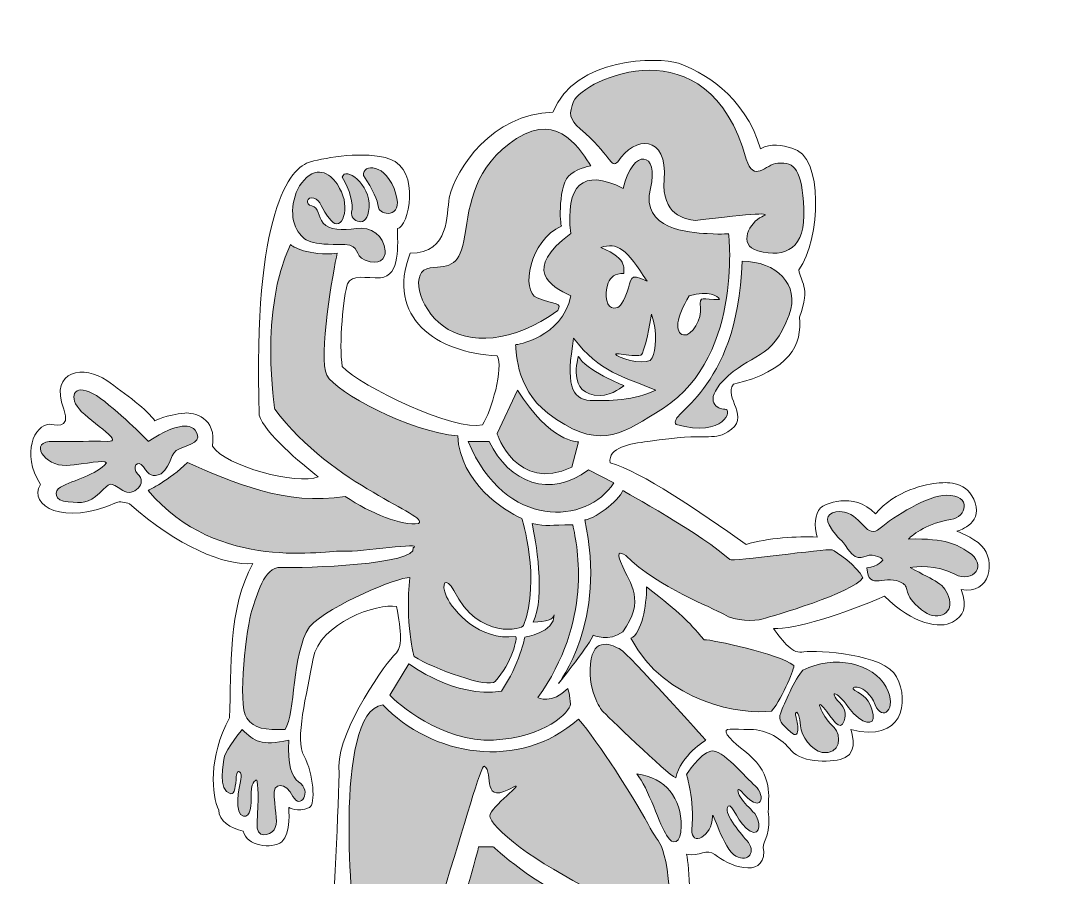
# Model space of a CAD drawing. Header units: inches. Extents: x 0.54 to 5.6, y -7.95 to -0.42.
# Drawn here: x 0.538 to 2.386, y -6.965 to -5.443 of the extents above; entities that cross this region are included whole.
import ezdxf

# ---------------------------------------------------------------- set-up
doc = ezdxf.new("R2010")
doc.units = ezdxf.units.IN
doc.header["$MEASUREMENT"] = 0
doc.layers.add('black widow', color=7, linetype='Continuous')

# ---------------------------------------------------------------- blocks, each defined once
blk = doc.blocks.new('block 7')
at = {"layer": 'black widow', "true_color": 0xffffff}
h = blk.add_hatch(color=7, dxfattribs=at)
h.dxf.hatch_style = 2
edge = h.paths.add_edge_path()
edge.add_spline(control_points=[(1.7963, -5.8211), (1.7963, -5.8211), (1.7893, -5.8228), (1.7581, -5.8211), (1.7268, -5.8194), (1.6395, -5.8136), (1.6574, -5.7406), (1.6734, -5.6756), (1.6264, -5.6669), (1.6088, -5.7406), (1.5359, -5.7042), (1.5064, -5.7354), (1.5156, -5.8211), (1.43, -5.8847), (1.4786, -5.9143), (1.5156, -5.9316), (1.5012, -6.007), (1.4178, -6.0185), (1.4178, -6.0185), (1.4178, -6.0185), (1.4161, -6.0965), (1.4751, -6.1399), (1.5602, -6.2059), (1.6036, -6.1799), (1.6661, -6.1399), (1.8241, -6.0531), (1.7963, -5.8211), (1.7963, -5.8211)], knot_values=[0, 0, 0, 0, 1, 1, 1, 2, 2, 2, 3, 3, 3, 4, 4, 4, 5, 5, 5, 6, 6, 6, 7, 7, 7, 8, 8, 8, 9, 9, 9, 9], degree=3, periodic=1)
edge = h.paths.add_edge_path()
edge.add_spline(control_points=[(1.6591, -5.9644), (1.6713, -5.9964), (1.6664, -6.0283), (1.6607, -6.0419), (1.6546, -6.0567), (1.6101, -6.0456), (1.5975, -6.0375), (1.5848, -6.0277), (1.64, -6.0458), (1.6435, -6.0335), (1.6484, -6.0162), (1.6513, -6.0128), (1.6591, -5.9644)], knot_values=[0, 0, 0, 0, 1, 1, 1, 2, 2, 2, 3, 3, 3, 4, 4, 4, 4], degree=3, periodic=1)
edge = h.paths.add_edge_path()
edge.add_spline(control_points=[(1.6513, -5.9056), (1.6175, -5.8882), (1.6244, -5.9038), (1.6157, -5.9247), (1.6053, -5.9498), (1.6036, -5.9533), (1.5923, -5.9533), (1.581, -5.9533), (1.5735, -5.933), (1.5824, -5.9087), (1.5862, -5.8983), (1.5944, -5.8917), (1.6101, -5.8917), (1.6081, -5.8876), (1.6215, -5.867), (1.5689, -5.8457), (1.5984, -5.8361), (1.6149, -5.8474), (1.6513, -5.9056)], knot_values=[0, 0, 0, 0, 1, 1, 1, 2, 2, 2, 3, 3, 3, 4, 4, 4, 5, 5, 5, 6, 6, 6, 6], degree=3, periodic=1)
edge = h.paths.add_edge_path()
edge.add_spline(control_points=[(1.5503, -6.1174), (1.5161, -6.1158), (1.5071, -6.0865), (1.5209, -6.007), (1.5666, -6.0678), (1.6101, -6.0757), (1.6667, -6.0991), (1.6311, -6.1175), (1.581, -6.1188), (1.5503, -6.1174)], knot_values=[0, 0, 0, 0, 1, 1, 1, 2, 2, 2, 3, 3, 3, 3], degree=3, periodic=1)
edge = h.paths.add_edge_path()
edge.add_spline(control_points=[(1.7465, -5.9533), (1.7488, -5.9693), (1.7315, -6.0051), (1.7159, -6.0011), (1.7002, -5.997), (1.7026, -5.971), (1.7263, -5.9316), (1.7616, -5.9218), (1.7766, -5.931), (1.7801, -5.938), (1.7506, -5.9397), (1.743, -5.9281), (1.7465, -5.9533)], knot_values=[0, 0, 0, 0, 1, 1, 1, 2, 2, 2, 3, 3, 3, 4, 4, 4, 4], degree=3, periodic=1)
h = blk.add_hatch(color=7, dxfattribs=at)
h.dxf.hatch_style = 2
edge = h.paths.add_edge_path()
edge.add_spline(control_points=[(1.5294, -6.0393), (1.5294, -6.0393), (1.5072, -6.1087), (1.5679, -6.1087), (1.5898, -6.1087), (1.6101, -6.0913), (1.6101, -6.0913), (1.6101, -6.0913), (1.5408, -6.0629), (1.5294, -6.0393)], knot_values=[0, 0, 0, 0, 1, 1, 1, 2, 2, 2, 3, 3, 3, 3], degree=3, periodic=1)
at = {"layer": 'black widow', "lineweight": 0}
for points, knots in [([(1.7963, -5.8211), (1.7963, -5.8211), (1.7893, -5.8228), (1.7581, -5.8211), (1.7268, -5.8194), (1.6395, -5.8136), (1.6574, -5.7406), (1.6734, -5.6756), (1.6264, -5.6669), (1.6088, -5.7406), (1.5359, -5.7042), (1.5064, -5.7354), (1.5156, -5.8211), (1.43, -5.8847), (1.4786, -5.9143), (1.5156, -5.9316), (1.5012, -6.007), (1.4178, -6.0185), (1.4178, -6.0185), (1.4178, -6.0185), (1.4161, -6.0965), (1.4751, -6.1399), (1.5602, -6.2059), (1.6036, -6.1799), (1.6661, -6.1399), (1.8241, -6.0531), (1.7963, -5.8211), (1.7963, -5.8211)], [0, 0, 0, 0, 1, 1, 1, 2, 2, 2, 3, 3, 3, 4, 4, 4, 5, 5, 5, 6, 6, 6, 7, 7, 7, 8, 8, 8, 9, 9, 9, 9]), ([(1.6513, -5.9056), (1.6175, -5.8882), (1.6244, -5.9038), (1.6157, -5.9247), (1.6053, -5.9498), (1.6036, -5.9533), (1.5923, -5.9533), (1.581, -5.9533), (1.5735, -5.933), (1.5824, -5.9087), (1.5862, -5.8983), (1.5944, -5.8917), (1.6101, -5.8917), (1.6081, -5.8876), (1.6215, -5.867), (1.5689, -5.8457), (1.5984, -5.8361), (1.6149, -5.8474), (1.6513, -5.9056)], [0, 0, 0, 0, 1, 1, 1, 2, 2, 2, 3, 3, 3, 4, 4, 4, 5, 5, 5, 6, 6, 6, 6]), ([(1.7465, -5.9533), (1.7488, -5.9693), (1.7315, -6.0051), (1.7159, -6.0011), (1.7002, -5.997), (1.7026, -5.971), (1.7263, -5.9316), (1.7616, -5.9218), (1.7766, -5.931), (1.7801, -5.938), (1.7506, -5.9397), (1.743, -5.9281), (1.7465, -5.9533)], [0, 0, 0, 0, 1, 1, 1, 2, 2, 2, 3, 3, 3, 4, 4, 4, 4]), ([(1.6591, -5.9644), (1.6713, -5.9964), (1.6664, -6.0283), (1.6607, -6.0419), (1.6546, -6.0567), (1.6101, -6.0456), (1.5975, -6.0375), (1.5848, -6.0277), (1.64, -6.0458), (1.6435, -6.0335), (1.6484, -6.0162), (1.6513, -6.0128), (1.6591, -5.9644)], [0, 0, 0, 0, 1, 1, 1, 2, 2, 2, 3, 3, 3, 4, 4, 4, 4]), ([(1.5503, -6.1174), (1.5161, -6.1158), (1.5071, -6.0865), (1.5209, -6.007), (1.5666, -6.0678), (1.6101, -6.0757), (1.6667, -6.0991), (1.6311, -6.1175), (1.581, -6.1188), (1.5503, -6.1174)], [0, 0, 0, 0, 1, 1, 1, 2, 2, 2, 3, 3, 3, 3]), ([(1.5294, -6.0393), (1.5294, -6.0393), (1.5072, -6.1087), (1.5679, -6.1087), (1.5898, -6.1087), (1.6101, -6.0913), (1.6101, -6.0913), (1.6101, -6.0913), (1.5408, -6.0629), (1.5294, -6.0393)], [0, 0, 0, 0, 1, 1, 1, 2, 2, 2, 3, 3, 3, 3])]:
    blk.add_open_spline(points, degree=3, knots=knots, dxfattribs=at)
blk = doc.blocks.new('block 6')
at = {"layer": 'black widow', "true_color": 0xffffff}
h = blk.add_hatch(color=7, dxfattribs=at)
h.dxf.hatch_style = 2
edge = h.paths.add_edge_path()
edge.add_spline(control_points=[(1.5209, -5.5861), (1.5372, -5.5477), (1.7598, -5.4428), (1.8275, -5.6886), (1.8414, -5.732), (1.8619, -5.6977), (1.8836, -5.6959), (1.9143, -5.6934), (1.9265, -5.7077), (1.93, -5.7771), (1.9334, -5.8465), (1.8987, -5.8656), (1.8484, -5.8518), (1.8113, -5.8415), (1.8345, -5.7999), (1.8553, -5.7912), (1.8761, -5.7826), (1.8431, -5.7852), (1.7366, -5.7976), (1.719, -5.7958), (1.6765, -5.7875), (1.6817, -5.725), (1.6883, -5.6454), (1.6292, -5.6463), (1.5994, -5.6934), (1.5873, -5.7073), (1.5862, -5.6799), (1.5324, -5.6347), (1.5132, -5.6187), (1.512, -5.607), (1.5209, -5.5861)], knot_values=[0, 0, 0, 0, 1, 1, 1, 2, 2, 2, 3, 3, 3, 4, 4, 4, 5, 5, 5, 6, 6, 6, 7, 7, 7, 8, 8, 8, 9, 9, 9, 10, 10, 10, 10], degree=3, periodic=1)
h = blk.add_hatch(color=7, dxfattribs=at)
h.dxf.hatch_style = 2
edge = h.paths.add_edge_path()
edge.add_spline(control_points=[(1.2893, -5.9854), (1.2442, -5.9524), (1.2295, -5.8856), (1.2659, -5.8821), (1.3024, -5.8787), (1.3189, -5.8795), (1.3275, -5.824), (1.3362, -5.7684), (1.3432, -5.7024), (1.4196, -5.6521), (1.4959, -5.6018), (1.5359, -5.6781), (1.5515, -5.7007), (1.5515, -5.7007), (1.5328, -5.703), (1.5156, -5.7152), (1.4927, -5.7314), (1.4961, -5.8079), (1.4996, -5.8071), (1.4421, -5.8344), (1.4265, -5.9229), (1.456, -5.9351), (1.4882, -5.9483), (1.5012, -5.9429), (1.4925, -5.9577), (1.4126, -6.0167), (1.3345, -6.0184), (1.2893, -5.9854)], knot_values=[0, 0, 0, 0, 1, 1, 1, 2, 2, 2, 3, 3, 3, 4, 4, 4, 5, 5, 5, 6, 6, 6, 7, 7, 7, 8, 8, 8, 9, 9, 9, 9], degree=3, periodic=1)
h = blk.add_hatch(color=7, dxfattribs=at)
h.dxf.hatch_style = 2
edge = h.paths.add_edge_path()
edge.add_spline(control_points=[(1.0463, -5.7215), (1.0723, -5.699), (1.0942, -5.7198), (1.105, -5.7406), (1.1253, -5.7745), (1.1088, -5.8205), (1.0897, -5.7979), (1.0706, -5.7754), (1.0723, -5.7615), (1.0593, -5.758), (1.0463, -5.7545), (1.0428, -5.7693), (1.0558, -5.7719), (1.0689, -5.7745), (1.0654, -5.7901), (1.0758, -5.8023), (1.0862, -5.8144), (1.1097, -5.8162), (1.1348, -5.8118), (1.16, -5.8075), (1.1843, -5.8246), (1.186, -5.8518), (1.187, -5.8665), (1.1748, -5.8781), (1.1505, -5.8682), (1.1287, -5.8594), (1.1435, -5.8424), (1.114, -5.8405), (1.0524, -5.8405), (1.0428, -5.8367), (1.0289, -5.8136), (1.015, -5.7904), (1.0203, -5.7441), (1.0463, -5.7215)], knot_values=[0, 0, 0, 0, 1, 1, 1, 2, 2, 2, 3, 3, 3, 4, 4, 4, 5, 5, 5, 6, 6, 6, 7, 7, 7, 8, 8, 8, 9, 9, 9, 10, 10, 10, 11, 11, 11, 11], degree=3, periodic=1)
h = blk.add_hatch(color=7, dxfattribs=at)
h.dxf.hatch_style = 2
edge = h.paths.add_edge_path()
edge.add_spline(control_points=[(1.1574, -5.7745), (1.1548, -5.8162), (1.1227, -5.7971), (1.1262, -5.7832), (1.1296, -5.7693), (1.1235, -5.7424), (1.1097, -5.7207), (1.1144, -5.7007), (1.16, -5.7328), (1.1574, -5.7745)], knot_values=[0, 0, 0, 0, 1, 1, 1, 2, 2, 2, 3, 3, 3, 3], degree=3, periodic=1)
h = blk.add_hatch(color=7, dxfattribs=at)
h.dxf.hatch_style = 2
edge = h.paths.add_edge_path()
edge.add_spline(control_points=[(1.2051, -5.7511), (1.2181, -5.7953), (1.1757, -5.7887), (1.1738, -5.7745), (1.172, -5.7603), (1.1652, -5.7444), (1.1474, -5.7177), (1.1444, -5.6974), (1.1881, -5.6933), (1.2051, -5.7511)], knot_values=[0, 0, 0, 0, 1, 1, 1, 2, 2, 2, 3, 3, 3, 3], degree=3, periodic=1)
h = blk.add_hatch(color=7, dxfattribs=at)
h.dxf.hatch_style = 2
edge = h.paths.add_edge_path()
edge.add_spline(control_points=[(1.0512, -6.5196), (1.0197, -6.5705), (1.0266, -6.6724), (1.0081, -6.7024), (0.9722, -6.7024), (0.9538, -6.702), (0.9398, -6.6819), (0.9229, -6.6579), (0.9398, -6.5161), (0.9491, -6.4906), (0.9583, -6.4652), (0.9689, -6.4129), (1.0012, -6.4143), (1.0411, -6.416), (1.2454, -6.409), (1.2355, -6.3795), (1.2564, -6.368), (1.1424, -6.3876), (1.1123, -6.3853), (1.0822, -6.383), (0.8877, -6.4246), (0.765, -6.2777), (0.765, -6.2765), (0.8021, -6.2603), (0.8345, -6.2279), (0.9147, -6.2626), (1.0093, -6.3055), (1.1146, -6.2881), (1.1613, -6.3192), (1.2153, -6.3403), (1.2454, -6.3362), (1.2662, -6.3205), (1.0938, -6.2719), (0.9896, -6.133), (0.9896, -6.133), (0.9618, -5.9578), (1.0174, -5.8405), (1.0197, -5.8437), (1.0498, -5.8614), (1.1007, -5.856), (1.0938, -5.8853), (1.066, -6.0427), (1.0822, -6.0728), (1.0984, -6.1029), (1.2297, -6.1738), (1.3148, -6.1803), (1.3194, -6.2642), (1.3966, -6.313), (1.4288, -6.3274), (1.4288, -6.3257), (1.463, -6.4363), (1.4317, -6.5173), (1.4317, -6.5242), (1.3519, -6.5445), (1.3079, -6.4553), (1.2946, -6.4299), (1.2836, -6.4409), (1.2951, -6.4663), (1.3067, -6.4918), (1.3536, -6.5456), (1.4172, -6.5369), (1.4227, -6.538), (1.4107, -6.5847), (1.3814, -6.6168), (1.3692, -6.6301), (1.2723, -6.5942), (1.2373, -6.5728), (1.2384, -6.5775), (1.2201, -6.5093), (1.23, -6.4322), (1.2078, -6.4317), (1.0896, -6.4802), (1.0512, -6.5196)], knot_values=[0, 0, 0, 0, 1, 1, 1, 2, 2, 2, 3, 3, 3, 4, 4, 4, 5, 5, 5, 6, 6, 6, 7, 7, 7, 8, 8, 8, 9, 9, 9, 10, 10, 10, 11, 11, 11, 12, 12, 12, 13, 13, 13, 14, 14, 14, 15, 15, 15, 16, 16, 16, 17, 17, 17, 18, 18, 18, 19, 19, 19, 20, 20, 20, 21, 21, 21, 22, 22, 22, 23, 23, 23, 24, 24, 24, 24], degree=3, periodic=1)
h = blk.add_hatch(color=7, dxfattribs=at)
h.dxf.hatch_style = 2
edge = h.paths.add_edge_path()
edge.add_spline(control_points=[(1.9039, -5.9652), (1.8738, -6.0485), (1.8352, -6.0322), (1.787, -6.0821), (1.7509, -6.1195), (1.7773, -6.1339), (1.7893, -6.133), (1.8051, -6.1318), (1.7888, -6.1847), (1.7032, -6.1604), (1.6858, -6.1384), (1.8113, -6.1076), (1.8206, -5.8703), (1.8808, -5.8703), (1.9235, -5.9111), (1.9039, -5.9652)], knot_values=[0, 0, 0, 0, 1, 1, 1, 2, 2, 2, 3, 3, 3, 4, 4, 4, 5, 5, 5, 5], degree=3, periodic=1)
h = blk.add_hatch(color=7, dxfattribs=at)
h.dxf.hatch_style = 2
edge = h.paths.add_edge_path()
edge.add_spline(control_points=[(0.7564, -6.2354), (0.7459, -6.2198), (0.7348, -6.2384), (0.7459, -6.2479), (0.765, -6.2641), (0.7381, -6.2901), (0.7199, -6.2777), (0.6939, -6.2615), (0.6991, -6.2628), (0.6782, -6.2821), (0.6574, -6.3014), (0.6487, -6.2997), (0.6227, -6.2979), (0.5966, -6.2962), (0.5974, -6.2777), (0.6088, -6.2715), (0.6328, -6.2585), (0.673, -6.2502), (0.6904, -6.2285), (0.6852, -6.2224), (0.6574, -6.2303), (0.6192, -6.2329), (0.581, -6.2354), (0.5498, -6.1886), (0.5966, -6.1903), (0.6435, -6.192), (0.6574, -6.1886), (0.6921, -6.1903), (0.7268, -6.192), (0.6539, -6.1521), (0.6383, -6.1278), (0.6227, -6.1035), (0.64, -6.0844), (0.68, -6.1139), (0.7199, -6.1434), (0.765, -6.1903), (0.765, -6.1903), (0.8215, -6.153), (0.842, -6.1625), (0.848, -6.1703), (0.8631, -6.1903), (0.8394, -6.1956), (0.8206, -6.2033), (0.8015, -6.2111), (0.8093, -6.2302), (0.7876, -6.2479), (0.772, -6.2545), (0.7668, -6.2511), (0.7564, -6.2354)], knot_values=[0, 0, 0, 0, 1, 1, 1, 2, 2, 2, 3, 3, 3, 4, 4, 4, 5, 5, 5, 6, 6, 6, 7, 7, 7, 8, 8, 8, 9, 9, 9, 10, 10, 10, 11, 11, 11, 12, 12, 12, 13, 13, 13, 14, 14, 14, 15, 15, 15, 16, 16, 16, 16], degree=3, periodic=1)
h = blk.add_hatch(color=7, dxfattribs=at)
h.dxf.hatch_style = 2
edge = h.paths.add_edge_path()
edge.add_spline(control_points=[(1.4213, -6.0991), (1.4777, -6.192), (1.5293, -6.1912), (1.5293, -6.1912), (1.5293, -6.1912), (1.5178, -6.2363), (1.5178, -6.2363), (1.4189, -6.2823), (1.3848, -6.1764), (1.3848, -6.1764), (1.3848, -6.1764), (1.4213, -6.0991), (1.4213, -6.0991)], knot_values=[0, 0, 0, 0, 1, 1, 1, 2, 2, 2, 3, 3, 3, 4, 4, 4, 4], degree=3, periodic=1)
h = blk.add_hatch(color=7, dxfattribs=at)
h.dxf.hatch_style = 2
edge = h.paths.add_edge_path()
edge.add_spline(control_points=[(1.3709, -6.1903), (1.4057, -6.2641), (1.4795, -6.2927), (1.5472, -6.2406), (1.5472, -6.2406), (1.5923, -6.2641), (1.5923, -6.2641), (1.5452, -6.3379), (1.3987, -6.3491), (1.3336, -6.1903), (1.3336, -6.1903), (1.3709, -6.1903), (1.3709, -6.1903)], knot_values=[0, 0, 0, 0, 1, 1, 1, 2, 2, 2, 3, 3, 3, 4, 4, 4, 4], degree=3, periodic=1)
h = blk.add_hatch(color=7, dxfattribs=at)
h.dxf.hatch_style = 2
edge = h.paths.add_edge_path()
edge.add_spline(control_points=[(1.608, -6.2777), (1.6065, -6.2765), (1.7555, -6.3596), (1.7982, -6.4004), (1.8027, -6.4047), (1.9676, -6.3807), (1.9803, -6.383), (1.9861, -6.3853), (2.0255, -6.4119), (2.0347, -6.4328), (2.0174, -6.4594), (1.8738, -6.5011), (1.8576, -6.5057), (1.8414, -6.5103), (1.809, -6.5103), (1.7876, -6.4976), (1.7662, -6.4849), (1.6725, -6.4506), (1.6134, -6.3931), (1.6018, -6.3865), (1.5956, -6.3853), (1.608, -6.4131), (1.6204, -6.4409), (1.6493, -6.4744), (1.608, -6.5287), (1.5848, -6.5474), (1.5556, -6.5346), (1.5556, -6.5346), (1.5533, -6.5462), (1.4942, -6.6203), (1.4942, -6.6203), (1.4942, -6.6203), (1.581, -6.5103), (1.5405, -6.3298), (1.5532, -6.3309), (1.6026, -6.2962), (1.608, -6.2777)], knot_values=[0, 0, 0, 0, 1, 1, 1, 2, 2, 2, 3, 3, 3, 4, 4, 4, 5, 5, 5, 6, 6, 6, 7, 7, 7, 8, 8, 8, 9, 9, 9, 10, 10, 10, 11, 11, 11, 12, 12, 12, 12], degree=3, periodic=1)
h = blk.add_hatch(color=7, dxfattribs=at)
h.dxf.hatch_style = 2
edge = h.paths.add_edge_path()
edge.add_spline(control_points=[(2.0023, -6.316), (2.0351, -6.3233), (2.0411, -6.3656), (2.0654, -6.3448), (2.0897, -6.324), (2.1503, -6.2859), (2.1834, -6.2858), (2.2295, -6.2856), (2.2191, -6.3255), (2.1913, -6.3292), (2.1513, -6.3344), (2.1244, -6.3552), (2.1157, -6.3639), (2.1852, -6.3622), (2.2016, -6.3741), (2.2216, -6.3865), (2.2581, -6.409), (2.2312, -6.4438), (2.1982, -6.4264), (2.1652, -6.409), (2.1279, -6.4125), (2.1192, -6.4143), (2.1643, -6.4403), (2.1804, -6.4405), (2.1887, -6.4715), (2.1956, -6.4976), (2.1652, -6.5115), (2.1392, -6.4898), (2.1037, -6.4602), (2.1189, -6.4512), (2.1062, -6.4429), (2.0758, -6.4229), (2.0446, -6.4594), (2.042, -6.4151), (2.0628, -6.4127), (2.0706, -6.4009), (2.0706, -6.4009), (2.0706, -6.4009), (2.0671, -6.3943), (2.0515, -6.3926), (2.0359, -6.3908), (2.0286, -6.409), (2.0081, -6.3821), (1.9968, -6.3613), (1.9933, -6.3691), (1.9747, -6.3387), (1.966, -6.3245), (1.9783, -6.3107), (2.0023, -6.316)], knot_values=[0, 0, 0, 0, 1, 1, 1, 2, 2, 2, 3, 3, 3, 4, 4, 4, 5, 5, 5, 6, 6, 6, 7, 7, 7, 8, 8, 8, 9, 9, 9, 10, 10, 10, 11, 11, 11, 12, 12, 12, 13, 13, 13, 14, 14, 14, 15, 15, 15, 16, 16, 16, 16], degree=3, periodic=1)
h = blk.add_hatch(color=7, dxfattribs=at)
h.dxf.hatch_style = 2
edge = h.paths.add_edge_path()
edge.add_spline(control_points=[(1.228, -6.5856), (1.228, -6.5856), (1.3095, -6.6471), (1.3924, -6.6342), (1.4252, -6.5865), (1.434, -6.5381), (1.434, -6.5381), (1.434, -6.5381), (1.4873, -6.53), (1.4861, -6.4988), (1.4852, -6.5059), (1.4721, -6.5115), (1.4491, -6.5115), (1.4711, -6.4663), (1.4533, -6.3631), (1.447, -6.3362), (1.4759, -6.3428), (1.4774, -6.3384), (1.5193, -6.3384), (1.5285, -6.3801), (1.5544, -6.5103), (1.4571, -6.6457), (1.4572, -6.6458), (1.4826, -6.6585), (1.5104, -6.6295), (1.5104, -6.6284), (1.515, -6.6434), (1.515, -6.6573), (1.515, -6.6712), (1.4699, -6.7164), (1.3785, -6.721), (1.287, -6.7256), (1.2049, -6.6538), (1.1944, -6.6411), (1.1944, -6.6411), (1.228, -6.5856), (1.228, -6.5856)], knot_values=[0, 0, 0, 0, 1, 1, 1, 2, 2, 2, 3, 3, 3, 4, 4, 4, 5, 5, 5, 6, 6, 6, 7, 7, 7, 8, 8, 8, 9, 9, 9, 10, 10, 10, 11, 11, 11, 12, 12, 12, 12], degree=3, periodic=1)
h = blk.add_hatch(color=7, dxfattribs=at)
h.dxf.hatch_style = 2
edge = h.paths.add_edge_path()
edge.add_spline(control_points=[(1.912, -6.5883), (1.9146, -6.5909), (1.8937, -6.6439), (1.8727, -6.6695), (1.8232, -6.6773), (1.6817, -6.6556), (1.6227, -6.5401), (1.6418, -6.5314), (1.6505, -6.482), (1.6505, -6.449), (1.7147, -6.4985), (1.7208, -6.5063), (1.7529, -6.5427), (1.7676, -6.5427), (1.8851, -6.5675), (1.912, -6.5883)], knot_values=[0, 0, 0, 0, 1, 1, 1, 2, 2, 2, 3, 3, 3, 4, 4, 4, 5, 5, 5, 5], degree=3, periodic=1)
h = blk.add_hatch(color=7, dxfattribs=at)
h.dxf.hatch_style = 2
edge = h.paths.add_edge_path()
edge.add_spline(control_points=[(1.7025, -6.7881), (1.6875, -6.7823), (1.5729, -6.6705), (1.5729, -6.6705), (1.5729, -6.6705), (1.546, -6.6395), (1.5509, -6.5856), (1.5556, -6.5346), (1.5914, -6.5528), (1.6042, -6.5599), (1.6169, -6.567), (1.7558, -6.7212), (1.7558, -6.7212), (1.7558, -6.7212), (1.7106, -6.7488), (1.7025, -6.7881)], knot_values=[0, 0, 0, 0, 1, 1, 1, 2, 2, 2, 3, 3, 3, 4, 4, 4, 5, 5, 5, 5], degree=3, periodic=1)
h = blk.add_hatch(color=7, dxfattribs=at)
h.dxf.hatch_style = 2
edge = h.paths.add_edge_path()
edge.add_spline(control_points=[(1.9282, -6.5971), (1.9826, -6.5682), (2.0541, -6.5845), (2.0764, -6.6272), (2.0972, -6.6672), (2.0689, -6.6892), (2.0567, -6.6585), (2.0409, -6.6185), (2.0069, -6.6248), (2.0208, -6.633), (2.0347, -6.6411), (2.0474, -6.6469), (2.0532, -6.6764), (2.0572, -6.6964), (2.0331, -6.6955), (2.0096, -6.6631), (1.9861, -6.6307), (1.9739, -6.6341), (1.9931, -6.6544), (2.0034, -6.6654), (2.0061, -6.674), (2.0017, -6.6868), (1.9942, -6.7088), (1.9807, -6.682), (1.9647, -6.6631), (1.9485, -6.644), (1.9644, -6.6812), (1.9838, -6.699), (1.9977, -6.7117), (1.9954, -6.7482), (1.9624, -6.743), (1.9438, -6.74), (1.9249, -6.7138), (1.9238, -6.6956), (1.9219, -6.663), (1.9122, -6.6695), (1.9161, -6.6805), (1.9177, -6.685), (1.9277, -6.7297), (1.9016, -6.7024), (1.8928, -6.6932), (1.8831, -6.6863), (1.8889, -6.6724), (1.8947, -6.6585), (1.9143, -6.611), (1.9282, -6.5971)], knot_values=[0, 0, 0, 0, 1, 1, 1, 2, 2, 2, 3, 3, 3, 4, 4, 4, 5, 5, 5, 6, 6, 6, 7, 7, 7, 8, 8, 8, 9, 9, 9, 10, 10, 10, 11, 11, 11, 12, 12, 12, 13, 13, 13, 14, 14, 14, 15, 15, 15, 15], degree=3, periodic=1)
h = blk.add_hatch(color=7, dxfattribs=at)
h.dxf.hatch_style = 2
edge = h.paths.add_edge_path()
edge.add_spline(control_points=[(1.1344, -7.0891), (1.1645, -7.0556), (1.1591, -7.0393), (1.1331, -7.0497), (1.1285, -7.0497), (1.0914, -6.6709), (1.1817, -6.6585), (1.2674, -6.7488), (1.4238, -6.7781), (1.5293, -6.6839), (1.566, -6.7256), (1.6267, -6.8228), (1.653, -6.8691), (1.6748, -6.9201), (1.6869, -6.8778), (1.6973, -7.0757), (1.6996, -7.085), (1.7321, -7.133), (1.744, -7.2463), (1.744, -7.2463), (1.7361, -7.2696), (1.6921, -7.2858), (1.6238, -7.2412), (1.5793, -7.1868), (1.5758, -6.9993), (1.4731, -6.9507), (1.3816, -6.8865), (1.3727, -6.8587), (1.3634, -6.8471), (1.4317, -6.7985), (1.4167, -6.8031), (1.353, -6.8402), (1.3808, -6.7788), (1.3619, -6.7673), (1.3511, -6.7607), (1.2419, -7.2048), (1.1586, -7.3159), (1.1632, -7.3205), (1.1586, -7.3576), (1.1586, -7.3576), (1.1586, -7.3576), (1.0567, -7.3576), (1.0567, -7.3576), (1.0567, -7.3576), (1.0203, -7.2163), (1.1344, -7.0891)], knot_values=[0, 0, 0, 0, 1, 1, 1, 2, 2, 2, 3, 3, 3, 4, 4, 4, 5, 5, 5, 6, 6, 6, 7, 7, 7, 8, 8, 8, 9, 9, 9, 10, 10, 10, 11, 11, 11, 12, 12, 12, 13, 13, 13, 14, 14, 14, 15, 15, 15, 15], degree=3, periodic=1)
h = blk.add_hatch(color=7, dxfattribs=at)
h.dxf.hatch_style = 2
edge = h.paths.add_edge_path()
edge.add_spline(control_points=[(1.022, -6.8211), (1.0093, -6.7962), (0.9855, -6.7939), (0.9884, -6.8222), (0.9913, -6.8506), (0.996, -6.8708), (0.9884, -6.8807), (0.9809, -6.8905), (0.956, -6.8992), (0.9583, -6.8674), (0.9613, -6.8264), (0.9601, -6.798), (0.9578, -6.7922), (0.9578, -6.7922), (0.9479, -6.7916), (0.9479, -6.8147), (0.9479, -6.8379), (0.9474, -6.8582), (0.934, -6.8564), (0.9172, -6.8541), (0.926, -6.8038), (0.9294, -6.7911), (0.9329, -6.7784), (0.9225, -6.7696), (0.9213, -6.7858), (0.9202, -6.8015), (0.9184, -6.8182), (0.9115, -6.8165), (0.8878, -6.8105), (0.8981, -6.7615), (0.9005, -6.7499), (0.9028, -6.7383), (0.9317, -6.7024), (0.9317, -6.7024), (0.9543, -6.7233), (0.9647, -6.732), (1.015, -6.7212), (1.011, -6.7646), (1.0212, -6.7879), (1.0318, -6.7951), (1.0576, -6.8124), (1.0347, -6.846), (1.022, -6.8211)], knot_values=[0, 0, 0, 0, 1, 1, 1, 2, 2, 2, 3, 3, 3, 4, 4, 4, 5, 5, 5, 6, 6, 6, 7, 7, 7, 8, 8, 8, 9, 9, 9, 10, 10, 10, 11, 11, 11, 12, 12, 12, 13, 13, 13, 14, 14, 14, 14], degree=3, periodic=1)
h = blk.add_hatch(color=7, dxfattribs=at)
h.dxf.hatch_style = 2
edge = h.paths.add_edge_path()
edge.add_spline(control_points=[(1.8432, -6.8023), (1.864, -6.8205), (1.8549, -6.8565), (1.818, -6.811), (1.811, -6.8053), (1.8115, -6.8134), (1.8171, -6.8222), (1.8245, -6.8338), (1.8326, -6.8404), (1.8427, -6.8518), (1.8524, -6.8626), (1.8549, -6.8934), (1.8345, -6.883), (1.8142, -6.8726), (1.8032, -6.8318), (1.7954, -6.8387), (1.7856, -6.8475), (1.8151, -6.8848), (1.8284, -6.8995), (1.8461, -6.9189), (1.8322, -6.9397), (1.8093, -6.9273), (1.7862, -6.9148), (1.7675, -6.8418), (1.7675, -6.857), (1.7675, -6.8926), (1.7287, -6.9111), (1.7312, -6.8804), (1.7355, -6.8257), (1.7216, -6.7823), (1.7216, -6.7823), (1.7216, -6.7823), (1.7448, -6.7458), (1.7645, -6.7406), (1.7841, -6.7354), (1.8277, -6.7888), (1.8432, -6.8023)], knot_values=[0, 0, 0, 0, 1, 1, 1, 2, 2, 2, 3, 3, 3, 4, 4, 4, 5, 5, 5, 6, 6, 6, 7, 7, 7, 8, 8, 8, 9, 9, 9, 10, 10, 10, 11, 11, 11, 12, 12, 12, 12], degree=3, periodic=1)
h = blk.add_hatch(color=7, dxfattribs=at)
h.dxf.hatch_style = 2
edge = h.paths.add_edge_path()
edge.add_spline(control_points=[(1.7121, -6.8743), (1.712, -6.9048), (1.6973, -6.9108), (1.686, -6.8899), (1.6753, -6.8758), (1.6533, -6.8049), (1.6331, -6.7812), (1.6852, -6.7881), (1.7122, -6.8248), (1.7121, -6.8743)], knot_values=[0, 0, 0, 0, 1, 1, 1, 2, 2, 2, 3, 3, 3, 3], degree=3, periodic=1)
h = blk.add_hatch(color=7, dxfattribs=at)
h.dxf.hatch_style = 2
edge = h.paths.add_edge_path()
edge.add_spline(control_points=[(1.6227, -7.2729), (1.4352, -7.2652), (1.2633, -7.3188), (1.2268, -7.3396), (1.2182, -7.3188), (1.2268, -7.3188), (1.2078, -7.2893), (1.2538, -7.2194), (1.338, -6.9785), (1.3518, -6.9108), (1.3518, -6.9108), (1.3779, -6.9108), (1.3779, -6.9108), (1.3779, -6.9108), (1.4514, -6.9803), (1.5503, -7.0202), (1.559, -7.1834), (1.5897, -7.2307), (1.6227, -7.2729)], knot_values=[0, 0, 0, 0, 1, 1, 1, 2, 2, 2, 3, 3, 3, 4, 4, 4, 5, 5, 5, 6, 6, 6, 6], degree=3, periodic=1)
at = {"layer": 'black widow', "lineweight": 0}
for points, knots in [([(1.5209, -5.5861), (1.5372, -5.5477), (1.7598, -5.4428), (1.8275, -5.6886), (1.8414, -5.732), (1.8619, -5.6977), (1.8836, -5.6959), (1.9143, -5.6934), (1.9265, -5.7077), (1.93, -5.7771), (1.9334, -5.8465), (1.8987, -5.8656), (1.8484, -5.8518), (1.8113, -5.8415), (1.8345, -5.7999), (1.8553, -5.7912), (1.8761, -5.7826), (1.8431, -5.7852), (1.7366, -5.7976), (1.719, -5.7958), (1.6765, -5.7875), (1.6817, -5.725), (1.6883, -5.6454), (1.6292, -5.6463), (1.5994, -5.6934), (1.5873, -5.7073), (1.5862, -5.6799), (1.5324, -5.6347), (1.5132, -5.6187), (1.512, -5.607), (1.5209, -5.5861)], [0, 0, 0, 0, 1, 1, 1, 2, 2, 2, 3, 3, 3, 4, 4, 4, 5, 5, 5, 6, 6, 6, 7, 7, 7, 8, 8, 8, 9, 9, 9, 10, 10, 10, 10]), ([(2.3364, -7.5265), (2.2633, -7.4394), (2.1036, -7.3875), (2.0579, -7.3761), (2.0387, -7.3384), (1.9456, -7.2866), (1.9456, -7.2866), (1.949, -7.2112), (1.9517, -7.1981), (1.89, -7.2033), (1.8177, -7.2094), (1.7716, -7.2535), (1.7598, -7.1894), (1.7439, -7.1024), (1.7216, -7.061), (1.7216, -7.061), (1.7321, -7.032), (1.726, -6.9465), (1.7216, -6.9238), (1.744, -6.929), (1.7579, -6.9124), (1.772, -6.9247), (1.7929, -6.9429), (1.8588, -6.9699), (1.8588, -6.9192), (1.8541, -6.9004), (1.87, -6.8972), (1.8675, -6.8578), (1.864, -6.8335), (1.8775, -6.7987), (1.8459, -6.7605), (1.8301, -6.7414), (1.8032, -6.7268), (1.794, -6.7117), (1.7847, -6.6967), (1.8032, -6.7025), (1.8345, -6.7024), (1.8657, -6.7024), (1.8898, -6.7183), (1.9083, -6.7403), (1.9268, -6.7623), (1.9842, -6.7618), (2.0035, -6.7522), (2.0282, -6.7399), (2.0133, -6.7024), (2.0133, -6.7024), (2.1055, -6.7259), (2.1183, -6.6538), (2.0949, -6.6087), (2.0737, -6.5679), (1.955, -6.5609), (1.93, -6.5644), (1.9107, -6.5698), (1.8926, -6.5458), (1.8762, -6.5228), (1.913, -6.5247), (2.0013, -6.497), (2.0733, -6.4655), (2.1244, -6.5158), (2.173, -6.5236), (2.1939, -6.5115), (2.2147, -6.4993), (2.2208, -6.4872), (2.2095, -6.4533), (2.2616, -6.4637), (2.2719, -6.4021), (2.2459, -6.3761), (2.2302, -6.3596), (2.2017, -6.35), (2.2017, -6.35), (2.2017, -6.35), (2.2477, -6.3379), (2.2347, -6.2997), (2.2213, -6.2606), (2.186, -6.263), (2.1704, -6.2641), (2.1476, -6.2657), (2.0914, -6.2777), (2.0576, -6.3188), (2.0168, -6.2777), (1.9653, -6.3026), (1.9597, -6.3085), (1.949, -6.3196), (1.9482, -6.3396), (1.9534, -6.3604), (1.9187, -6.3587), (1.866, -6.3616), (1.8275, -6.3735), (1.7425, -6.3136), (1.6425, -6.2444), (1.5856, -6.2285), (1.5819, -6.2007), (1.6211, -6.1946), (1.653, -6.1903), (1.7645, -6.1735), (1.7648, -6.1906), (1.7946, -6.1735), (1.838, -6.1486), (1.7858, -6.1113), (1.8051, -6.0887), (1.9048, -6.0653), (1.9276, -6.0177), (1.9222, -5.9694), (1.9427, -5.9143), (1.9233, -5.907), (1.9213, -5.8854), (1.9595, -5.8318), (1.9664, -5.6816), (1.9087, -5.6692), (1.8916, -5.6634), (1.8718, -5.6599), (1.8527, -5.6703), (1.8258, -5.5748), (1.7452, -5.5308), (1.707, -5.5184), (1.671, -5.5068), (1.5237, -5.5063), (1.4838, -5.6052), (1.3762, -5.6087), (1.3119, -5.7044), (1.2998, -5.7572), (1.2946, -5.7875), (1.3015, -5.855), (1.2303, -5.856), (1.1861, -5.9694), (1.2772, -6.0335), (1.3848, -6.0381), (1.397, -6.0589), (1.3746, -6.1373), (1.3588, -6.1608), (1.3117, -6.1742), (1.1418, -6.0924), (1.1097, -6.0573), (1.103, -6.0196), (1.112, -5.9283), (1.1192, -5.9103), (1.1264, -5.8923), (1.1518, -5.9011), (1.1774, -5.8994), (1.2138, -5.8971), (1.208, -5.8379), (1.2076, -5.8118), (1.228, -5.8112), (1.2494, -5.7077), (1.1944, -5.6886), (1.1497, -5.673), (1.0813, -5.6862), (1.0532, -5.6934), (1.0169, -5.7027), (0.9505, -5.7823), (0.9621, -6.1434), (0.9714, -6.1758), (1.0361, -6.2291), (1.0671, -6.2532), (1.0287, -6.268), (0.9019, -6.2348), (0.8788, -6.1989), (0.8874, -6.1478), (0.8451, -6.1385), (0.8299, -6.1399), (0.7963, -6.1431), (0.7766, -6.1538), (0.7766, -6.1538), (0.765, -6.1355), (0.7231, -6.1051), (0.691, -6.0821), (0.6531, -6.0549), (0.588, -6.0618), (0.6146, -6.133), (0.6289, -6.1713), (0.5954, -6.1597), (0.5888, -6.1599), (0.5634, -6.1608), (0.5383, -6.2109), (0.5731, -6.2667), (0.5515, -6.3049), (0.614, -6.3413), (0.7086, -6.2989), (0.7135, -6.2968), (0.7242, -6.2982), (0.7314, -6.3013), (0.8173, -6.3767), (0.901, -6.4119), (0.9508, -6.4073), (0.906, -6.4871), (0.913, -6.5941), (0.9091, -6.6816), (0.8709, -6.7528), (0.8779, -6.8188), (0.8901, -6.8458), (0.89, -6.8639), (0.9114, -6.8784), (0.9334, -6.883), (0.9401, -6.9097), (0.9839, -6.9152), (1.0023, -6.9018), (1.0191, -6.8876), (1.0145, -6.8408), (1.0145, -6.8408), (1.0145, -6.8408), (1.0295, -6.8506), (1.0512, -6.8408), (1.0624, -6.8357), (1.059, -6.78), (1.0417, -6.7499), (1.0246, -6.7204), (1.0469, -6.6394), (1.0579, -6.5763), (1.0689, -6.5132), (1.1732, -6.4769), (1.206, -6.4837), (1.2154, -6.5287), (1.2164, -6.5576), (1.2037, -6.5682), (1.191, -6.5788), (1.1022, -6.7024), (1.1038, -6.7673), (1.1053, -6.8321), (1.0903, -7.0312), (1.0949, -7.0774), (1.0338, -7.1556), (1.0301, -7.2418), (1.023, -7.2823), (0.9387, -7.3005), (0.8401, -7.3576), (0.7383, -7.3576), (0.6505, -7.3576), (0.6175, -7.513), (0.7383, -7.4889), (0.7303, -7.567), (0.7703, -7.5879), (0.7911, -7.5879), (0.798, -7.6695), (0.9484, -7.7158), (1.0598, -7.6851), (1.1227, -7.7719), (1.6384, -7.7279), (1.6384, -7.7279), (1.6384, -7.778), (1.7426, -7.811), (1.843, -7.783), (1.9021, -7.7665), (1.985, -7.7309), (2.0046, -7.6747), (2.0489, -7.6955), (2.14, -7.6909), (2.14, -7.6909), (2.14, -7.6909), (2.1435, -7.6912), (2.1435, -7.6912), (2.1435, -7.7109), (2.1487, -7.753), (2.0846, -7.7477), (2.0185, -7.7422), (1.9907, -7.8153), (2.0689, -7.8361), (2.0415, -7.9009), (2.0871, -7.9307), (2.1583, -7.8813), (2.18, -7.9342), (2.265, -7.9229), (2.2694, -7.8839), (2.3137, -7.8891), (2.3241, -7.8396), (2.2936, -7.7928), (2.344, -7.765), (2.3856, -7.5852), (2.3364, -7.5265)], [0, 0, 0, 0, 1, 1, 1, 2, 2, 2, 3, 3, 3, 4, 4, 4, 5, 5, 5, 6, 6, 6, 7, 7, 7, 8, 8, 8, 9, 9, 9, 10, 10, 10, 11, 11, 11, 12, 12, 12, 13, 13, 13, 14, 14, 14, 15, 15, 15, 16, 16, 16, 17, 17, 17, 18, 18, 18, 19, 19, 19, 20, 20, 20, 21, 21, 21, 22, 22, 22, 23, 23, 23, 24, 24, 24, 25, 25, 25, 26, 26, 26, 27, 27, 27, 28, 28, 28, 29, 29, 29, 30, 30, 30, 31, 31, 31, 32, 32, 32, 33, 33, 33, 34, 34, 34, 35, 35, 35, 36, 36, 36, 37, 37, 37, 38, 38, 38, 39, 39, 39, 40, 40, 40, 41, 41, 41, 42, 42, 42, 43, 43, 43, 44, 44, 44, 45, 45, 45, 46, 46, 46, 47, 47, 47, 48, 48, 48, 49, 49, 49, 50, 50, 50, 51, 51, 51, 52, 52, 52, 53, 53, 53, 54, 54, 54, 55, 55, 55, 56, 56, 56, 57, 57, 57, 58, 58, 58, 59, 59, 59, 60, 60, 60, 61, 61, 61, 62, 62, 62, 63, 63, 63, 64, 64, 64, 65, 65, 65, 66, 66, 66, 67, 67, 67, 68, 68, 68, 69, 69, 69, 70, 70, 70, 71, 71, 71, 72, 72, 72, 73, 73, 73, 74, 74, 74, 75, 75, 75, 76, 76, 76, 77, 77, 77, 78, 78, 78, 79, 79, 79, 80, 80, 80, 81, 81, 81, 82, 82, 82, 83, 83, 83, 84, 84, 84, 85, 85, 85, 86, 86, 86, 87, 87, 87, 88, 88, 88, 89, 89, 89, 89]), ([(1.2893, -5.9854), (1.2442, -5.9524), (1.2295, -5.8856), (1.2659, -5.8821), (1.3024, -5.8787), (1.3189, -5.8795), (1.3275, -5.824), (1.3362, -5.7684), (1.3432, -5.7024), (1.4196, -5.6521), (1.4959, -5.6018), (1.5359, -5.6781), (1.5515, -5.7007), (1.5515, -5.7007), (1.5328, -5.703), (1.5156, -5.7152), (1.4927, -5.7314), (1.4961, -5.8079), (1.4996, -5.8071), (1.4421, -5.8344), (1.4265, -5.9229), (1.456, -5.9351), (1.4882, -5.9483), (1.5012, -5.9429), (1.4925, -5.9577), (1.4126, -6.0167), (1.3345, -6.0184), (1.2893, -5.9854)], [0, 0, 0, 0, 1, 1, 1, 2, 2, 2, 3, 3, 3, 4, 4, 4, 5, 5, 5, 6, 6, 6, 7, 7, 7, 8, 8, 8, 9, 9, 9, 9]), ([(1.0463, -5.7215), (1.0723, -5.699), (1.0942, -5.7198), (1.105, -5.7406), (1.1253, -5.7745), (1.1088, -5.8205), (1.0897, -5.7979), (1.0706, -5.7754), (1.0723, -5.7615), (1.0593, -5.758), (1.0463, -5.7545), (1.0428, -5.7693), (1.0558, -5.7719), (1.0689, -5.7745), (1.0654, -5.7901), (1.0758, -5.8023), (1.0862, -5.8144), (1.1097, -5.8162), (1.1348, -5.8118), (1.16, -5.8075), (1.1843, -5.8246), (1.186, -5.8518), (1.187, -5.8665), (1.1748, -5.8781), (1.1505, -5.8682), (1.1287, -5.8594), (1.1435, -5.8424), (1.114, -5.8405), (1.0524, -5.8405), (1.0428, -5.8367), (1.0289, -5.8136), (1.015, -5.7904), (1.0203, -5.7441), (1.0463, -5.7215)], [0, 0, 0, 0, 1, 1, 1, 2, 2, 2, 3, 3, 3, 4, 4, 4, 5, 5, 5, 6, 6, 6, 7, 7, 7, 8, 8, 8, 9, 9, 9, 10, 10, 10, 11, 11, 11, 11]), ([(1.1574, -5.7745), (1.1548, -5.8162), (1.1227, -5.7971), (1.1262, -5.7832), (1.1296, -5.7693), (1.1235, -5.7424), (1.1097, -5.7207), (1.1144, -5.7007), (1.16, -5.7328), (1.1574, -5.7745)], [0, 0, 0, 0, 1, 1, 1, 2, 2, 2, 3, 3, 3, 3]), ([(1.2051, -5.7511), (1.2181, -5.7953), (1.1757, -5.7887), (1.1738, -5.7745), (1.172, -5.7603), (1.1652, -5.7444), (1.1474, -5.7177), (1.1444, -5.6974), (1.1881, -5.6933), (1.2051, -5.7511)], [0, 0, 0, 0, 1, 1, 1, 2, 2, 2, 3, 3, 3, 3]), ([(1.0512, -6.5196), (1.0197, -6.5705), (1.0266, -6.6724), (1.0081, -6.7024), (0.9722, -6.7024), (0.9538, -6.702), (0.9398, -6.6819), (0.9229, -6.6579), (0.9398, -6.5161), (0.9491, -6.4906), (0.9583, -6.4652), (0.9689, -6.4129), (1.0012, -6.4143), (1.0411, -6.416), (1.2454, -6.409), (1.2355, -6.3795), (1.2564, -6.368), (1.1424, -6.3876), (1.1123, -6.3853), (1.0822, -6.383), (0.8877, -6.4246), (0.765, -6.2777), (0.765, -6.2765), (0.8021, -6.2603), (0.8345, -6.2279), (0.9147, -6.2626), (1.0093, -6.3055), (1.1146, -6.2881), (1.1613, -6.3192), (1.2153, -6.3403), (1.2454, -6.3362), (1.2662, -6.3205), (1.0938, -6.2719), (0.9896, -6.133), (0.9896, -6.133), (0.9618, -5.9578), (1.0174, -5.8405), (1.0197, -5.8437), (1.0498, -5.8614), (1.1007, -5.856), (1.0938, -5.8853), (1.066, -6.0427), (1.0822, -6.0728), (1.0984, -6.1029), (1.2297, -6.1738), (1.3148, -6.1803), (1.3194, -6.2642), (1.3966, -6.313), (1.4288, -6.3274), (1.4288, -6.3257), (1.463, -6.4363), (1.4317, -6.5173), (1.4317, -6.5242), (1.3519, -6.5445), (1.3079, -6.4553), (1.2946, -6.4299), (1.2836, -6.4409), (1.2951, -6.4663), (1.3067, -6.4918), (1.3536, -6.5456), (1.4172, -6.5369), (1.4227, -6.538), (1.4107, -6.5847), (1.3814, -6.6168), (1.3692, -6.6301), (1.2723, -6.5942), (1.2373, -6.5728), (1.2384, -6.5775), (1.2201, -6.5093), (1.23, -6.4322), (1.2078, -6.4317), (1.0896, -6.4802), (1.0512, -6.5196)], [0, 0, 0, 0, 1, 1, 1, 2, 2, 2, 3, 3, 3, 4, 4, 4, 5, 5, 5, 6, 6, 6, 7, 7, 7, 8, 8, 8, 9, 9, 9, 10, 10, 10, 11, 11, 11, 12, 12, 12, 13, 13, 13, 14, 14, 14, 15, 15, 15, 16, 16, 16, 17, 17, 17, 18, 18, 18, 19, 19, 19, 20, 20, 20, 21, 21, 21, 22, 22, 22, 23, 23, 23, 24, 24, 24, 24]), ([(1.9039, -5.9652), (1.8738, -6.0485), (1.8352, -6.0322), (1.787, -6.0821), (1.7509, -6.1195), (1.7773, -6.1339), (1.7893, -6.133), (1.8051, -6.1318), (1.7888, -6.1847), (1.7032, -6.1604), (1.6858, -6.1384), (1.8113, -6.1076), (1.8206, -5.8703), (1.8808, -5.8703), (1.9235, -5.9111), (1.9039, -5.9652)], [0, 0, 0, 0, 1, 1, 1, 2, 2, 2, 3, 3, 3, 4, 4, 4, 5, 5, 5, 5]), ([(0.7564, -6.2354), (0.7459, -6.2198), (0.7348, -6.2384), (0.7459, -6.2479), (0.765, -6.2641), (0.7381, -6.2901), (0.7199, -6.2777), (0.6939, -6.2615), (0.6991, -6.2628), (0.6782, -6.2821), (0.6574, -6.3014), (0.6487, -6.2997), (0.6227, -6.2979), (0.5966, -6.2962), (0.5974, -6.2777), (0.6088, -6.2715), (0.6328, -6.2585), (0.673, -6.2502), (0.6904, -6.2285), (0.6852, -6.2224), (0.6574, -6.2303), (0.6192, -6.2329), (0.581, -6.2354), (0.5498, -6.1886), (0.5966, -6.1903), (0.6435, -6.192), (0.6574, -6.1886), (0.6921, -6.1903), (0.7268, -6.192), (0.6539, -6.1521), (0.6383, -6.1278), (0.6227, -6.1035), (0.64, -6.0844), (0.68, -6.1139), (0.7199, -6.1434), (0.765, -6.1903), (0.765, -6.1903), (0.8215, -6.153), (0.842, -6.1625), (0.848, -6.1703), (0.8631, -6.1903), (0.8394, -6.1956), (0.8206, -6.2033), (0.8015, -6.2111), (0.8093, -6.2302), (0.7876, -6.2479), (0.772, -6.2545), (0.7668, -6.2511), (0.7564, -6.2354)], [0, 0, 0, 0, 1, 1, 1, 2, 2, 2, 3, 3, 3, 4, 4, 4, 5, 5, 5, 6, 6, 6, 7, 7, 7, 8, 8, 8, 9, 9, 9, 10, 10, 10, 11, 11, 11, 12, 12, 12, 13, 13, 13, 14, 14, 14, 15, 15, 15, 16, 16, 16, 16]), ([(1.4213, -6.0991), (1.4777, -6.192), (1.5293, -6.1912), (1.5293, -6.1912), (1.5293, -6.1912), (1.5178, -6.2363), (1.5178, -6.2363), (1.4189, -6.2823), (1.3848, -6.1764), (1.3848, -6.1764), (1.3848, -6.1764), (1.4213, -6.0991), (1.4213, -6.0991)], [0, 0, 0, 0, 1, 1, 1, 2, 2, 2, 3, 3, 3, 4, 4, 4, 4]), ([(1.3709, -6.1903), (1.4057, -6.2641), (1.4795, -6.2927), (1.5472, -6.2406), (1.5472, -6.2406), (1.5923, -6.2641), (1.5923, -6.2641), (1.5452, -6.3379), (1.3987, -6.3491), (1.3336, -6.1903), (1.3336, -6.1903), (1.3709, -6.1903), (1.3709, -6.1903)], [0, 0, 0, 0, 1, 1, 1, 2, 2, 2, 3, 3, 3, 4, 4, 4, 4]), ([(1.608, -6.2777), (1.6065, -6.2765), (1.7555, -6.3596), (1.7982, -6.4004), (1.8027, -6.4047), (1.9676, -6.3807), (1.9803, -6.383), (1.9861, -6.3853), (2.0255, -6.4119), (2.0347, -6.4328), (2.0174, -6.4594), (1.8738, -6.5011), (1.8576, -6.5057), (1.8414, -6.5103), (1.809, -6.5103), (1.7876, -6.4976), (1.7662, -6.4849), (1.6725, -6.4506), (1.6134, -6.3931), (1.6018, -6.3865), (1.5956, -6.3853), (1.608, -6.4131), (1.6204, -6.4409), (1.6493, -6.4744), (1.608, -6.5287), (1.5848, -6.5474), (1.5556, -6.5346), (1.5556, -6.5346), (1.5533, -6.5462), (1.4942, -6.6203), (1.4942, -6.6203), (1.4942, -6.6203), (1.581, -6.5103), (1.5405, -6.3298), (1.5532, -6.3309), (1.6026, -6.2962), (1.608, -6.2777)], [0, 0, 0, 0, 1, 1, 1, 2, 2, 2, 3, 3, 3, 4, 4, 4, 5, 5, 5, 6, 6, 6, 7, 7, 7, 8, 8, 8, 9, 9, 9, 10, 10, 10, 11, 11, 11, 12, 12, 12, 12]), ([(2.0023, -6.316), (2.0351, -6.3233), (2.0411, -6.3656), (2.0654, -6.3448), (2.0897, -6.324), (2.1503, -6.2859), (2.1834, -6.2858), (2.2295, -6.2856), (2.2191, -6.3255), (2.1913, -6.3292), (2.1513, -6.3344), (2.1244, -6.3552), (2.1157, -6.3639), (2.1852, -6.3622), (2.2016, -6.3741), (2.2216, -6.3865), (2.2581, -6.409), (2.2312, -6.4438), (2.1982, -6.4264), (2.1652, -6.409), (2.1279, -6.4125), (2.1192, -6.4143), (2.1643, -6.4403), (2.1804, -6.4405), (2.1887, -6.4715), (2.1956, -6.4976), (2.1652, -6.5115), (2.1392, -6.4898), (2.1037, -6.4602), (2.1189, -6.4512), (2.1062, -6.4429), (2.0758, -6.4229), (2.0446, -6.4594), (2.042, -6.4151), (2.0628, -6.4127), (2.0706, -6.4009), (2.0706, -6.4009), (2.0706, -6.4009), (2.0671, -6.3943), (2.0515, -6.3926), (2.0359, -6.3908), (2.0286, -6.409), (2.0081, -6.3821), (1.9968, -6.3613), (1.9933, -6.3691), (1.9747, -6.3387), (1.966, -6.3245), (1.9783, -6.3107), (2.0023, -6.316)], [0, 0, 0, 0, 1, 1, 1, 2, 2, 2, 3, 3, 3, 4, 4, 4, 5, 5, 5, 6, 6, 6, 7, 7, 7, 8, 8, 8, 9, 9, 9, 10, 10, 10, 11, 11, 11, 12, 12, 12, 13, 13, 13, 14, 14, 14, 15, 15, 15, 16, 16, 16, 16]), ([(1.228, -6.5856), (1.228, -6.5856), (1.3095, -6.6471), (1.3924, -6.6342), (1.4252, -6.5865), (1.434, -6.5381), (1.434, -6.5381), (1.434, -6.5381), (1.4873, -6.53), (1.4861, -6.4988), (1.4852, -6.5059), (1.4721, -6.5115), (1.4491, -6.5115), (1.4711, -6.4663), (1.4533, -6.3631), (1.447, -6.3362), (1.4759, -6.3428), (1.4774, -6.3384), (1.5193, -6.3384), (1.5285, -6.3801), (1.5544, -6.5103), (1.4571, -6.6457), (1.4572, -6.6458), (1.4826, -6.6585), (1.5104, -6.6295), (1.5104, -6.6284), (1.515, -6.6434), (1.515, -6.6573), (1.515, -6.6712), (1.4699, -6.7164), (1.3785, -6.721), (1.287, -6.7256), (1.2049, -6.6538), (1.1944, -6.6411), (1.1944, -6.6411), (1.228, -6.5856), (1.228, -6.5856)], [0, 0, 0, 0, 1, 1, 1, 2, 2, 2, 3, 3, 3, 4, 4, 4, 5, 5, 5, 6, 6, 6, 7, 7, 7, 8, 8, 8, 9, 9, 9, 10, 10, 10, 11, 11, 11, 12, 12, 12, 12]), ([(1.912, -6.5883), (1.9146, -6.5909), (1.8937, -6.6439), (1.8727, -6.6695), (1.8232, -6.6773), (1.6817, -6.6556), (1.6227, -6.5401), (1.6418, -6.5314), (1.6505, -6.482), (1.6505, -6.449), (1.7147, -6.4985), (1.7208, -6.5063), (1.7529, -6.5427), (1.7676, -6.5427), (1.8851, -6.5675), (1.912, -6.5883)], [0, 0, 0, 0, 1, 1, 1, 2, 2, 2, 3, 3, 3, 4, 4, 4, 5, 5, 5, 5]), ([(1.7025, -6.7881), (1.6875, -6.7823), (1.5729, -6.6705), (1.5729, -6.6705), (1.5729, -6.6705), (1.546, -6.6395), (1.5509, -6.5856), (1.5556, -6.5346), (1.5914, -6.5528), (1.6042, -6.5599), (1.6169, -6.567), (1.7558, -6.7212), (1.7558, -6.7212), (1.7558, -6.7212), (1.7106, -6.7488), (1.7025, -6.7881)], [0, 0, 0, 0, 1, 1, 1, 2, 2, 2, 3, 3, 3, 4, 4, 4, 5, 5, 5, 5]), ([(1.9282, -6.5971), (1.9826, -6.5682), (2.0541, -6.5845), (2.0764, -6.6272), (2.0972, -6.6672), (2.0689, -6.6892), (2.0567, -6.6585), (2.0409, -6.6185), (2.0069, -6.6248), (2.0208, -6.633), (2.0347, -6.6411), (2.0474, -6.6469), (2.0532, -6.6764), (2.0572, -6.6964), (2.0331, -6.6955), (2.0096, -6.6631), (1.9861, -6.6307), (1.9739, -6.6341), (1.9931, -6.6544), (2.0034, -6.6654), (2.0061, -6.674), (2.0017, -6.6868), (1.9942, -6.7088), (1.9807, -6.682), (1.9647, -6.6631), (1.9485, -6.644), (1.9644, -6.6812), (1.9838, -6.699), (1.9977, -6.7117), (1.9954, -6.7482), (1.9624, -6.743), (1.9438, -6.74), (1.9249, -6.7138), (1.9238, -6.6956), (1.9219, -6.663), (1.9122, -6.6695), (1.9161, -6.6805), (1.9177, -6.685), (1.9277, -6.7297), (1.9016, -6.7024), (1.8928, -6.6932), (1.8831, -6.6863), (1.8889, -6.6724), (1.8947, -6.6585), (1.9143, -6.611), (1.9282, -6.5971)], [0, 0, 0, 0, 1, 1, 1, 2, 2, 2, 3, 3, 3, 4, 4, 4, 5, 5, 5, 6, 6, 6, 7, 7, 7, 8, 8, 8, 9, 9, 9, 10, 10, 10, 11, 11, 11, 12, 12, 12, 13, 13, 13, 14, 14, 14, 15, 15, 15, 15]), ([(1.1344, -7.0891), (1.1645, -7.0556), (1.1591, -7.0393), (1.1331, -7.0497), (1.1285, -7.0497), (1.0914, -6.6709), (1.1817, -6.6585), (1.2674, -6.7488), (1.4238, -6.7781), (1.5293, -6.6839), (1.566, -6.7256), (1.6267, -6.8228), (1.653, -6.8691), (1.6748, -6.9201), (1.6869, -6.8778), (1.6973, -7.0757), (1.6996, -7.085), (1.7321, -7.133), (1.744, -7.2463), (1.744, -7.2463), (1.7361, -7.2696), (1.6921, -7.2858), (1.6238, -7.2412), (1.5793, -7.1868), (1.5758, -6.9993), (1.4731, -6.9507), (1.3816, -6.8865), (1.3727, -6.8587), (1.3634, -6.8471), (1.4317, -6.7985), (1.4167, -6.8031), (1.353, -6.8402), (1.3808, -6.7788), (1.3619, -6.7673), (1.3511, -6.7607), (1.2419, -7.2048), (1.1586, -7.3159), (1.1632, -7.3205), (1.1586, -7.3576), (1.1586, -7.3576), (1.1586, -7.3576), (1.0567, -7.3576), (1.0567, -7.3576), (1.0567, -7.3576), (1.0203, -7.2163), (1.1344, -7.0891)], [0, 0, 0, 0, 1, 1, 1, 2, 2, 2, 3, 3, 3, 4, 4, 4, 5, 5, 5, 6, 6, 6, 7, 7, 7, 8, 8, 8, 9, 9, 9, 10, 10, 10, 11, 11, 11, 12, 12, 12, 13, 13, 13, 14, 14, 14, 15, 15, 15, 15]), ([(1.022, -6.8211), (1.0093, -6.7962), (0.9855, -6.7939), (0.9884, -6.8222), (0.9913, -6.8506), (0.996, -6.8708), (0.9884, -6.8807), (0.9809, -6.8905), (0.956, -6.8992), (0.9583, -6.8674), (0.9613, -6.8264), (0.9601, -6.798), (0.9578, -6.7922), (0.9578, -6.7922), (0.9479, -6.7916), (0.9479, -6.8147), (0.9479, -6.8379), (0.9474, -6.8582), (0.934, -6.8564), (0.9172, -6.8541), (0.926, -6.8038), (0.9294, -6.7911), (0.9329, -6.7784), (0.9225, -6.7696), (0.9213, -6.7858), (0.9202, -6.8015), (0.9184, -6.8182), (0.9115, -6.8165), (0.8878, -6.8105), (0.8981, -6.7615), (0.9005, -6.7499), (0.9028, -6.7383), (0.9317, -6.7024), (0.9317, -6.7024), (0.9543, -6.7233), (0.9647, -6.732), (1.015, -6.7212), (1.011, -6.7646), (1.0212, -6.7879), (1.0318, -6.7951), (1.0576, -6.8124), (1.0347, -6.846), (1.022, -6.8211)], [0, 0, 0, 0, 1, 1, 1, 2, 2, 2, 3, 3, 3, 4, 4, 4, 5, 5, 5, 6, 6, 6, 7, 7, 7, 8, 8, 8, 9, 9, 9, 10, 10, 10, 11, 11, 11, 12, 12, 12, 13, 13, 13, 14, 14, 14, 14]), ([(1.8432, -6.8023), (1.864, -6.8205), (1.8549, -6.8565), (1.818, -6.811), (1.811, -6.8053), (1.8115, -6.8134), (1.8171, -6.8222), (1.8245, -6.8338), (1.8326, -6.8404), (1.8427, -6.8518), (1.8524, -6.8626), (1.8549, -6.8934), (1.8345, -6.883), (1.8142, -6.8726), (1.8032, -6.8318), (1.7954, -6.8387), (1.7856, -6.8475), (1.8151, -6.8848), (1.8284, -6.8995), (1.8461, -6.9189), (1.8322, -6.9397), (1.8093, -6.9273), (1.7862, -6.9148), (1.7675, -6.8418), (1.7675, -6.857), (1.7675, -6.8926), (1.7287, -6.9111), (1.7312, -6.8804), (1.7355, -6.8257), (1.7216, -6.7823), (1.7216, -6.7823), (1.7216, -6.7823), (1.7448, -6.7458), (1.7645, -6.7406), (1.7841, -6.7354), (1.8277, -6.7888), (1.8432, -6.8023)], [0, 0, 0, 0, 1, 1, 1, 2, 2, 2, 3, 3, 3, 4, 4, 4, 5, 5, 5, 6, 6, 6, 7, 7, 7, 8, 8, 8, 9, 9, 9, 10, 10, 10, 11, 11, 11, 12, 12, 12, 12]), ([(1.7121, -6.8743), (1.712, -6.9048), (1.6973, -6.9108), (1.686, -6.8899), (1.6753, -6.8758), (1.6533, -6.8049), (1.6331, -6.7812), (1.6852, -6.7881), (1.7122, -6.8248), (1.7121, -6.8743)], [0, 0, 0, 0, 1, 1, 1, 2, 2, 2, 3, 3, 3, 3]), ([(1.6227, -7.2729), (1.4352, -7.2652), (1.2633, -7.3188), (1.2268, -7.3396), (1.2182, -7.3188), (1.2268, -7.3188), (1.2078, -7.2893), (1.2538, -7.2194), (1.338, -6.9785), (1.3518, -6.9108), (1.3518, -6.9108), (1.3779, -6.9108), (1.3779, -6.9108), (1.3779, -6.9108), (1.4514, -6.9803), (1.5503, -7.0202), (1.559, -7.1834), (1.5897, -7.2307), (1.6227, -7.2729)], [0, 0, 0, 0, 1, 1, 1, 2, 2, 2, 3, 3, 3, 4, 4, 4, 5, 5, 5, 6, 6, 6, 6])]:
    blk.add_open_spline(points, degree=3, knots=knots, dxfattribs=at)
at = {"layer": 'black widow'}
blk.add_blockref('block 7', (0, 0), dxfattribs=at)

msp = doc.modelspace()

# ---------------------------------------------------------------- block references
at = {"layer": 'black widow'}
msp.add_blockref('block 6', (0, 0), dxfattribs=at)

doc.saveas('drawing.dxf')
